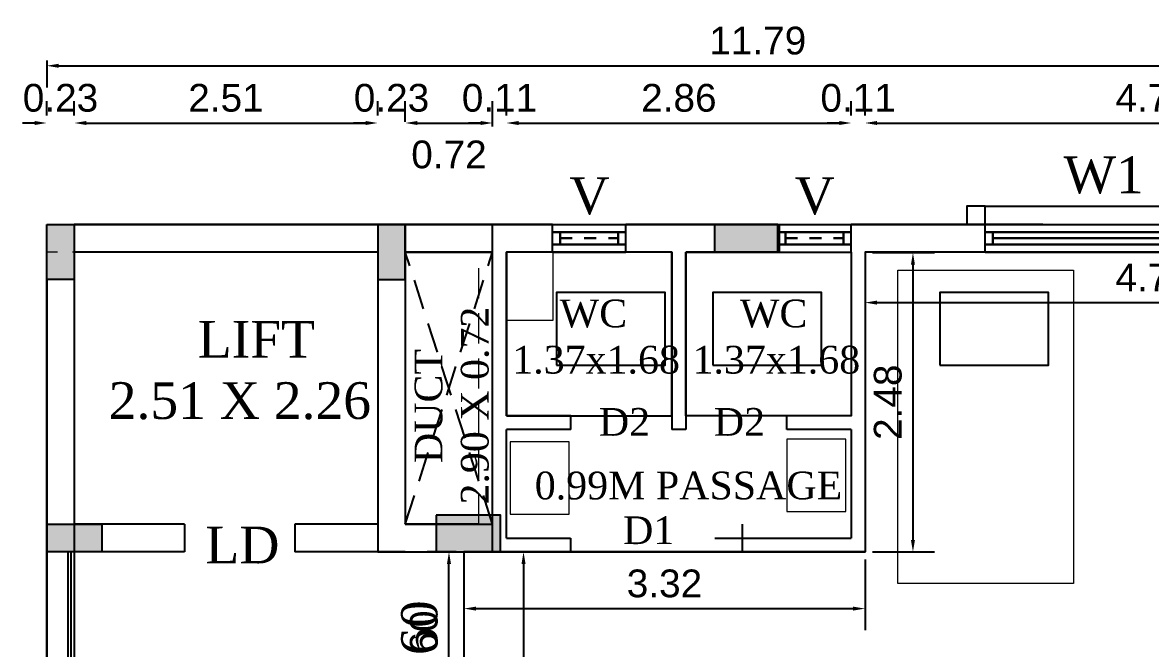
# Model space of a CAD drawing. Header units: metres. Extents: x 3104 to 3209, y 1082 to 1212.
# Drawn here: x 3178.91 to 3188.26, y 1169.74 to 1174.93 of the extents above; entities that cross this region are included whole.
import ezdxf

# ---------------------------------------------------------------- set-up
doc = ezdxf.new("R2010")
doc.units = ezdxf.units.M
doc.linetypes.add('DASHED', pattern=[0.75, 0.5, -0.25])
doc.linetypes.add('HIDDEN', pattern=[0.375, 0.25, -0.125])
doc.layers.get('Defpoints').update_dxf_attribs({"lineweight": 0})
for name, color, linetype in [('BLK_1_FLR_1_BLT_UP_AREA', 1, 'Continuous'), ('BLK_1_FLR_1_BLT_UP_AREA_DEDUCT', 1, 'Continuous'), ('BLK_1_FLR_1_EXIT_WIDTH_DOOR', 2, 'Continuous'), ('BLK_1_FLR_1_REGULAR_ROOM_1', 2, 'Continuous'), ('BLK_1_FLR_1_WATER_CLOSET', 223, 'Continuous'), ('sill', 8, 'Continuous'), ('TOILET_VENTILATION', 6, 'Continuous')]:
    doc.layers.add(name, color=color, linetype=linetype)
for name, color, linetype, lineweight in [('BLK_1_FLR_1_SP_WC', 233, 'Continuous', 5), ('BLK_1_FLR_1_URINAL', 235, 'Continuous', 5), ('BLK_1_FLR_1_WASH', 55, 'Continuous', 5), ('elevation', 5, 'Continuous', 30), ('section', 3, 'Continuous', 30)]:
    doc.layers.add(name, color=color, linetype=linetype, lineweight=lineweight)
doc.styles.add('ANAND', font='times.ttf')
doc.styles.get("Standard").update_dxf_attribs({"font": 'arial.ttf'})
doc.dimstyles.new('Copy of V1', dxfattribs={"dimtxt": 0.3, "dimasz": 0.1, "dimexe": 0.18, "dimexo": 0.0625, "dimgap": 0.09, "dimtad": 1, "dimzin": 0, "dimdsep": 46, "dimtxsty": 'ANAND', "dimcen": 0.09, "dimadec": 0, "dimazin": 0, "dimtfac": 1, "dimtix": 1, "dimtofl": 0, "dimtmove": 2, "dimatfit": 0, "dimfxl": 0, "dimtolj": 1, "dimtzin": 0, "dimarcsym": 0})
doc.dimstyles.new('V1', dxfattribs={"dimtxt": 0.23, "dimasz": 0.1, "dimexe": 0.18, "dimexo": 0.0625, "dimgap": 0.09, "dimtad": 1, "dimzin": 0, "dimdsep": 46, "dimtxsty": 'Standard', "dimcen": 0.09, "dimadec": 0, "dimazin": 0, "dimtfac": 1, "dimtix": 1, "dimtofl": 0, "dimtmove": 2, "dimatfit": 0, "dimfxl": 0, "dimtolj": 1, "dimtzin": 0, "dimarcsym": 0})

# ---------------------------------------------------------------- blocks, each defined once
blk = doc.blocks.new('*U10')
at = {"layer": 'elevation'}
for p, q in [((2.5, 6.5), (21.5, 6.5)), ((2.5, 2.5), (21.5, 2.5))]:
    blk.add_line(p, q, dxfattribs=at)
at = {"layer": 'section'}
for p, q in [((0, 6.5), (2.5, 6.5)), ((2.5, 2.5), (2.5, 6.5)), ((21.5, 2.5), (21.5, 6.5)), ((21.5, 6.5), (24, 6.5)), ((0, 2.5), (2.5, 2.5)), ((21.5, 2.5), (24, 2.5))]:
    blk.add_line(p, q, dxfattribs=at)
at = {"layer": 'section', "linetype": 'DASHED', "ltscale": 5}
blk.add_line((2.5, 4.5), (21.5, 4.5), dxfattribs=at)
at = {"layer": 'sill'}
for p, q in [((0, 9), (24, 9)), ((0, 0), (24, 0))]:
    blk.add_line(p, q, dxfattribs=at)
blk = doc.blocks.new('*U12')
at = {"layer": 'elevation'}
for p, q in [((2.5, 6.5), (69.5, 6.5)), ((2.5, 2.5), (69.5, 2.5))]:
    blk.add_line(p, q, dxfattribs=at)
at = {"layer": 'section'}
for p, q in [((0, 6.5), (2.5, 6.5)), ((2.5, 6.5), (2.5, 2.5)), ((2.5, 4.5), (69.5, 4.5)), ((69.5, 6.5), (72, 6.5)), ((69.5, 6.5), (69.5, 2.5)), ((0, 2.5), (2.5, 2.5)), ((69.5, 2.5), (72, 2.5))]:
    blk.add_line(p, q, dxfattribs=at)
at = {"layer": 'sill'}
for p, q in [((0, 9), (72, 9)), ((0, 0), (72, 0))]:
    blk.add_line(p, q, dxfattribs=at)
blk = doc.blocks.new('*U16')
at = {"ltscale": 0.25}
h = blk.add_hatch(color=256, dxfattribs=at)
h.dxf.hatch_style = 1
h.paths.add_polyline_path([(38625.63, -66138.85), (38634.63, -66138.85), (38634.63, -66117.85), (38625.63, -66117.85)])
blk.add_lwpolyline([(38625.63, -66138.85), (38634.63, -66138.85), (38634.63, -66117.85), (38625.63, -66117.85)], close=True, dxfattribs=at)
blk = doc.blocks.new('*U15')
at = {"ltscale": 0.25}
h = blk.add_hatch(color=256, dxfattribs=at)
h.dxf.hatch_style = 1
h.paths.add_polyline_path([(38625.63, -66138.85), (38634.63, -66138.85), (38634.63, -66120.85), (38625.63, -66120.85)])
blk.add_lwpolyline([(38625.63, -66138.85), (38634.63, -66138.85), (38634.63, -66120.85), (38625.63, -66120.85)], close=True, dxfattribs=at)
blk = doc.blocks.new('*D151')
at = {"color": 0, "lineweight": -2}
for p, q in [((3182.5032, 1170.5435), (3182.2623, 1170.5435)), ((3182.4423, 1169.0467), (3182.4423, 1170.4435)), ((3182.5032, 1168.9467), (3182.2623, 1168.9467))]:
    blk.add_line(p, q, dxfattribs=at)
at = {"color": 0}
for points in [[(3182.4256, 1170.4435), (3182.459, 1170.4435), (3182.4423, 1170.5435)], [(3182.4256, 1169.0467), (3182.459, 1169.0467), (3182.4423, 1168.9467)]]:
    blk.add_solid(points, dxfattribs=at)
at = {"layer": 'Defpoints', "color": 0}
for p in [(3182.4423, 1170.5435), (3182.5657, 1170.5435), (3182.5657, 1168.9467)]:
    blk.add_point(p, dxfattribs=at)
at = {"color": 0, "insert": (3182.1993, 1169.7451), "char_height": 0.3, "attachment_point": 5, "rotation": 90, "style": 'ANAND'}
blk.add_mtext('\\A1;1.60', dxfattribs=at)
blk = doc.blocks.new('*U17')
at = {"ltscale": 0.25}
h = blk.add_hatch(color=256, dxfattribs=at)
h.dxf.hatch_style = 1
h.paths.add_polyline_path([(38624.13, -66138.85), (38636.13, -66138.85), (38636.13, -66117.85), (38624.13, -66117.85)])
blk.add_lwpolyline([(38624.13, -66138.85), (38636.13, -66138.85), (38636.13, -66117.85), (38624.13, -66117.85)], close=True, dxfattribs=at)
blk = doc.blocks.new('*D36')
at = {"color": 0, "lineweight": -2}
for p, q in [((3179.1085, 1174.1619), (3179.1085, 1174.2794)), ((3179.3371, 1174.1619), (3179.3371, 1174.2794)), ((3179.0085, 1174.0994), (3178.9085, 1174.0994)), ((3179.4371, 1174.0994), (3179.5371, 1174.0994))]:
    blk.add_line(p, q, dxfattribs=at)
at = {"color": 0}
for points in [[(3179.0085, 1174.116), (3179.0085, 1174.0827), (3179.1085, 1174.0994)], [(3179.4371, 1174.116), (3179.4371, 1174.0827), (3179.3371, 1174.0994)]]:
    blk.add_solid(points, dxfattribs=at)
at = {"layer": 'Defpoints', "color": 0}
for p in [(3179.1085, 1174.0994), (3179.3371, 1174.0994), (3179.3371, 1174.0994)]:
    blk.add_point(p, dxfattribs=at)
at = {"color": 0, "insert": (3179.2228, 1174.3069), "char_height": 0.23, "attachment_point": 5}
blk.add_mtext('\\A1;0.23', dxfattribs=at)
blk = doc.blocks.new('*D37')
at = {"color": 0, "lineweight": -2}
for p, q in [((3179.3371, 1174.1619), (3179.3371, 1174.2794)), ((3181.8517, 1174.1619), (3181.8517, 1174.2794)), ((3179.4371, 1174.0994), (3181.7517, 1174.0994))]:
    blk.add_line(p, q, dxfattribs=at)
at = {"color": 0}
for points in [[(3179.4371, 1174.116), (3179.4371, 1174.0827), (3179.3371, 1174.0994)], [(3181.7517, 1174.116), (3181.7517, 1174.0827), (3181.8517, 1174.0994)]]:
    blk.add_solid(points, dxfattribs=at)
at = {"layer": 'Defpoints', "color": 0}
for p in [(3179.3371, 1174.0994), (3181.8517, 1174.0994), (3181.8517, 1174.0994)]:
    blk.add_point(p, dxfattribs=at)
at = {"color": 0, "insert": (3180.5944, 1174.3068), "char_height": 0.23, "attachment_point": 5}
blk.add_mtext('\\A1;2.51', dxfattribs=at)
blk = doc.blocks.new('*D38')
at = {"color": 0, "lineweight": -2}
for p, q in [((3181.8517, 1174.1619), (3181.8517, 1174.2794)), ((3182.0803, 1174.1104), (3182.0803, 1174.2794)), ((3181.7517, 1174.0994), (3181.6517, 1174.0994)), ((3182.1803, 1174.0994), (3182.2803, 1174.0994))]:
    blk.add_line(p, q, dxfattribs=at)
at = {"color": 0}
for points in [[(3181.7517, 1174.116), (3181.7517, 1174.0827), (3181.8517, 1174.0994)], [(3182.1803, 1174.116), (3182.1803, 1174.0827), (3182.0803, 1174.0994)]]:
    blk.add_solid(points, dxfattribs=at)
at = {"layer": 'Defpoints', "color": 0}
for p in [(3181.8517, 1174.0994), (3182.0803, 1174.0994), (3182.0803, 1174.0479)]:
    blk.add_point(p, dxfattribs=at)
at = {"color": 0, "insert": (3181.966, 1174.3069), "char_height": 0.23, "attachment_point": 5}
blk.add_mtext('\\A1;0.23', dxfattribs=at)
blk = doc.blocks.new('*D39')
at = {"color": 0, "lineweight": -2}
for p, q in [((3182.0803, 1174.1104), (3182.0803, 1174.2794)), ((3182.8042, 1174.0714), (3182.8042, 1174.2794)), ((3182.1803, 1174.0994), (3182.7042, 1174.0994))]:
    blk.add_line(p, q, dxfattribs=at)
at = {"color": 0}
for points in [[(3182.1803, 1174.116), (3182.1803, 1174.0827), (3182.0803, 1174.0994)], [(3182.7042, 1174.116), (3182.7042, 1174.0827), (3182.8042, 1174.0994)]]:
    blk.add_solid(points, dxfattribs=at)
at = {"layer": 'Defpoints', "color": 0}
for p in [(3182.8042, 1174.0994), (3182.0803, 1174.0479), (3182.8042, 1174.0089)]:
    blk.add_point(p, dxfattribs=at)
at = {"color": 0, "insert": (3182.4423, 1173.8373), "char_height": 0.23, "attachment_point": 5}
blk.add_mtext('\\A1;0.72', dxfattribs=at)
blk = doc.blocks.new('*D40')
at = {"color": 0, "lineweight": -2}
for p, q in [((3182.8042, 1174.0714), (3182.8042, 1174.2794)), ((3182.9185, 1174.1619), (3182.9185, 1174.2794)), ((3182.7042, 1174.0994), (3182.6042, 1174.0994)), ((3183.0185, 1174.0994), (3183.1185, 1174.0994))]:
    blk.add_line(p, q, dxfattribs=at)
at = {"color": 0}
for points in [[(3182.7042, 1174.116), (3182.7042, 1174.0827), (3182.8042, 1174.0994)], [(3183.0185, 1174.116), (3183.0185, 1174.0827), (3182.9185, 1174.0994)]]:
    blk.add_solid(points, dxfattribs=at)
at = {"layer": 'Defpoints', "color": 0}
for p in [(3182.9185, 1174.0994), (3182.9185, 1174.0994), (3182.8042, 1174.0089)]:
    blk.add_point(p, dxfattribs=at)
at = {"color": 0, "insert": (3182.8614, 1174.3068), "char_height": 0.23, "attachment_point": 5}
blk.add_mtext('\\A1;0.11', dxfattribs=at)
blk = doc.blocks.new('*D41')
at = {"color": 0, "lineweight": -2}
for p, q in [((3182.9185, 1174.1619), (3182.9185, 1174.2794)), ((3185.776, 1174.1619), (3185.776, 1174.2794)), ((3183.0185, 1174.0994), (3185.676, 1174.0994))]:
    blk.add_line(p, q, dxfattribs=at)
at = {"color": 0}
for points in [[(3183.0185, 1174.116), (3183.0185, 1174.0827), (3182.9185, 1174.0994)], [(3185.676, 1174.116), (3185.676, 1174.0827), (3185.776, 1174.0994)]]:
    blk.add_solid(points, dxfattribs=at)
at = {"layer": 'Defpoints', "color": 0}
for p in [(3182.9185, 1174.0994), (3185.776, 1174.0994), (3185.776, 1174.0994)]:
    blk.add_point(p, dxfattribs=at)
at = {"color": 0, "insert": (3184.3473, 1174.3068), "char_height": 0.23, "attachment_point": 5}
blk.add_mtext('\\A1;2.86', dxfattribs=at)
blk = doc.blocks.new('*D42')
at = {"color": 0, "lineweight": -2}
for p, q in [((3185.776, 1174.1619), (3185.776, 1174.2794)), ((3185.8903, 1174.1619), (3185.8903, 1174.2794)), ((3185.676, 1174.0994), (3185.576, 1174.0994)), ((3185.9903, 1174.0994), (3186.0903, 1174.0994))]:
    blk.add_line(p, q, dxfattribs=at)
at = {"color": 0}
for points in [[(3185.676, 1174.116), (3185.676, 1174.0827), (3185.776, 1174.0994)], [(3185.9903, 1174.116), (3185.9903, 1174.0827), (3185.8903, 1174.0994)]]:
    blk.add_solid(points, dxfattribs=at)
at = {"layer": 'Defpoints', "color": 0}
for p in [(3185.776, 1174.0994), (3185.8903, 1174.0994), (3185.8903, 1174.0994)]:
    blk.add_point(p, dxfattribs=at)
at = {"color": 0, "insert": (3185.8332, 1174.3068), "char_height": 0.23, "attachment_point": 5}
blk.add_mtext('\\A1;0.11', dxfattribs=at)
blk = doc.blocks.new('*D43')
at = {"color": 0, "lineweight": -2}
for p, q in [((3185.8903, 1174.1619), (3185.8903, 1174.2794)), ((3190.6655, 1174.1619), (3190.6655, 1174.2794)), ((3185.9903, 1174.0994), (3190.5655, 1174.0994))]:
    blk.add_line(p, q, dxfattribs=at)
at = {"color": 0}
for points in [[(3185.9903, 1174.116), (3185.9903, 1174.0827), (3185.8903, 1174.0994)], [(3190.5655, 1174.116), (3190.5655, 1174.0827), (3190.6655, 1174.0994)]]:
    blk.add_solid(points, dxfattribs=at)
at = {"layer": 'Defpoints', "color": 0}
for p in [(3185.8903, 1174.0994), (3190.6655, 1174.0994), (3190.6655, 1174.0994)]:
    blk.add_point(p, dxfattribs=at)
at = {"color": 0, "insert": (3188.2779, 1174.3068), "char_height": 0.23, "attachment_point": 5}
blk.add_mtext('\\A1;4.78', dxfattribs=at)
blk = doc.blocks.new('*D45')
at = {"color": 0, "lineweight": -2}
for p, q in [((3179.1085, 1174.6184), (3179.1085, 1174.3939)), ((3179.2085, 1174.5739), (3190.7941, 1174.5739)), ((3190.8941, 1174.6184), (3190.8941, 1174.3939))]:
    blk.add_line(p, q, dxfattribs=at)
at = {"color": 0}
for points in [[(3179.2085, 1174.5906), (3179.2085, 1174.5572), (3179.1085, 1174.5739)], [(3190.7941, 1174.5906), (3190.7941, 1174.5572), (3190.8941, 1174.5739)]]:
    blk.add_solid(points, dxfattribs=at)
at = {"layer": 'Defpoints', "color": 0}
for p in [(3179.1085, 1174.6809), (3190.8941, 1174.6809), (3190.8941, 1174.5739)]:
    blk.add_point(p, dxfattribs=at)
at = {"color": 0, "insert": (3185.0013, 1174.7813), "char_height": 0.23, "attachment_point": 5}
blk.add_mtext('\\A1;11.79', dxfattribs=at)
blk = doc.blocks.new('*D152')
at = {"color": 0, "lineweight": -2}
for p, q in [((3185.8903, 1172.9625), (3185.8903, 1172.4303)), ((3190.6655, 1172.9625), (3190.6655, 1172.4303)), ((3185.9903, 1172.6103), (3190.5655, 1172.6103))]:
    blk.add_line(p, q, dxfattribs=at)
at = {"color": 0}
for points in [[(3185.9903, 1172.627), (3185.9903, 1172.5937), (3185.8903, 1172.6103)], [(3190.5655, 1172.627), (3190.5655, 1172.5937), (3190.6655, 1172.6103)]]:
    blk.add_solid(points, dxfattribs=at)
at = {"layer": 'Defpoints', "color": 0}
for p in [(3185.8903, 1173.025), (3190.6655, 1173.025), (3190.6655, 1172.6103)]:
    blk.add_point(p, dxfattribs=at)
at = {"color": 0, "insert": (3188.2779, 1172.8178), "char_height": 0.23, "attachment_point": 5}
blk.add_mtext('\\A1;4.78', dxfattribs=at)
blk = doc.blocks.new('*D153')
at = {"color": 0, "lineweight": -2}
for p, q in [((3185.9528, 1173.025), (3186.4671, 1173.025)), ((3186.2871, 1172.925), (3186.2871, 1170.6435)), ((3185.9528, 1170.5435), (3186.4671, 1170.5435))]:
    blk.add_line(p, q, dxfattribs=at)
at = {"color": 0}
for points in [[(3186.2704, 1172.925), (3186.3038, 1172.925), (3186.2871, 1173.025)], [(3186.2704, 1170.6435), (3186.3038, 1170.6435), (3186.2871, 1170.5435)]]:
    blk.add_solid(points, dxfattribs=at)
at = {"layer": 'Defpoints', "color": 0}
for p in [(3185.8903, 1173.025), (3185.8903, 1170.5435), (3186.2871, 1170.5435)]:
    blk.add_point(p, dxfattribs=at)
at = {"color": 0, "insert": (3186.0797, 1171.7843), "char_height": 0.23, "attachment_point": 5, "rotation": 90}
blk.add_mtext('\\A1;2.48', dxfattribs=at)
blk = doc.blocks.new('*D77')
at = {"color": 0, "lineweight": -2}
for p, q in [((3182.5657, 1170.481), (3182.5657, 1169.8934)), ((3185.8903, 1170.481), (3185.8903, 1169.8934)), ((3182.6657, 1170.0734), (3185.7903, 1170.0734))]:
    blk.add_line(p, q, dxfattribs=at)
at = {"color": 0}
for points in [[(3182.6657, 1170.09), (3182.6657, 1170.0567), (3182.5657, 1170.0734)], [(3185.7903, 1170.09), (3185.7903, 1170.0567), (3185.8903, 1170.0734)]]:
    blk.add_solid(points, dxfattribs=at)
at = {"layer": 'Defpoints', "color": 0}
for p in [(3182.5657, 1170.5435), (3185.8903, 1170.5435), (3185.8903, 1170.0734)]:
    blk.add_point(p, dxfattribs=at)
at = {"color": 0, "insert": (3184.228, 1170.2809), "char_height": 0.23, "attachment_point": 5}
blk.add_mtext('\\A1;3.32', dxfattribs=at)
blk = doc.blocks.new('*D154')
at = {"color": 0, "lineweight": -2}
for p, q in [((3182.6282, 1170.5435), (3183.2401, 1170.5435)), ((3183.0601, 1170.4435), (3183.0601, 1165.0321)), ((3182.6282, 1164.9321), (3183.2401, 1164.9321))]:
    blk.add_line(p, q, dxfattribs=at)
at = {"color": 0}
for points in [[(3183.0435, 1170.4435), (3183.0768, 1170.4435), (3183.0601, 1170.5435)], [(3183.0435, 1165.0321), (3183.0768, 1165.0321), (3183.0601, 1164.9321)]]:
    blk.add_solid(points, dxfattribs=at)
at = {"layer": 'Defpoints', "color": 0}
for p in [(3182.5657, 1170.5435), (3182.5657, 1164.9321), (3183.0601, 1164.9321)]:
    blk.add_point(p, dxfattribs=at)
at = {"color": 0, "insert": (3182.8527, 1167.7378), "char_height": 0.23, "attachment_point": 5, "rotation": 90}
blk.add_mtext('\\A1;5.61', dxfattribs=at)
blk = doc.blocks.new('*D161')
at = {"layer": 'BLK_1_FLR_1_EXIT_WIDTH_DOOR', "color": 0, "lineweight": -2}
for p, q in [((3182.5032, 1170.5435), (3182.2623, 1170.5435)), ((3182.4423, 1169.0467), (3182.4423, 1170.4435)), ((3182.5032, 1168.9467), (3182.2623, 1168.9467))]:
    blk.add_line(p, q, dxfattribs=at)
at = {"layer": 'BLK_1_FLR_1_EXIT_WIDTH_DOOR', "color": 0}
for points in [[(3182.4256, 1170.4435), (3182.459, 1170.4435), (3182.4423, 1170.5435)], [(3182.4256, 1169.0467), (3182.459, 1169.0467), (3182.4423, 1168.9467)]]:
    blk.add_solid(points, dxfattribs=at)
at = {"layer": 'Defpoints', "color": 0}
for p in [(3182.4423, 1170.5435), (3182.5657, 1170.5435), (3182.5657, 1168.9467)]:
    blk.add_point(p, dxfattribs=at)
at = {"layer": 'BLK_1_FLR_1_EXIT_WIDTH_DOOR', "color": 0, "insert": (3182.2349, 1169.7451), "char_height": 0.23, "attachment_point": 5, "rotation": 90}
blk.add_mtext('\\A1;1.60', dxfattribs=at)
blk = doc.blocks.new('*D87')
at = {"color": 0, "lineweight": -2}
for p, q in [((3179.1085, 1174.1619), (3179.1085, 1174.2794)), ((3179.3371, 1174.1619), (3179.3371, 1174.2794)), ((3179.0085, 1174.0994), (3178.9085, 1174.0994)), ((3179.4371, 1174.0994), (3179.5371, 1174.0994))]:
    blk.add_line(p, q, dxfattribs=at)
at = {"color": 0}
for points in [[(3179.0085, 1174.116), (3179.0085, 1174.0827), (3179.1085, 1174.0994)], [(3179.4371, 1174.116), (3179.4371, 1174.0827), (3179.3371, 1174.0994)]]:
    blk.add_solid(points, dxfattribs=at)
at = {"layer": 'Defpoints', "color": 0}
for p in [(3179.1085, 1174.0994), (3179.3371, 1174.0994), (3179.3371, 1174.0994)]:
    blk.add_point(p, dxfattribs=at)
at = {"color": 0, "insert": (3179.2228, 1174.3069), "char_height": 0.23, "attachment_point": 5}
blk.add_mtext('\\A1;0.23', dxfattribs=at)
blk = doc.blocks.new('*D88')
at = {"color": 0, "lineweight": -2}
for p, q in [((3179.3371, 1174.1619), (3179.3371, 1174.2794)), ((3181.8517, 1174.1619), (3181.8517, 1174.2794)), ((3179.4371, 1174.0994), (3181.7517, 1174.0994))]:
    blk.add_line(p, q, dxfattribs=at)
at = {"color": 0}
for points in [[(3179.4371, 1174.116), (3179.4371, 1174.0827), (3179.3371, 1174.0994)], [(3181.7517, 1174.116), (3181.7517, 1174.0827), (3181.8517, 1174.0994)]]:
    blk.add_solid(points, dxfattribs=at)
at = {"layer": 'Defpoints', "color": 0}
for p in [(3179.3371, 1174.0994), (3181.8517, 1174.0994), (3181.8517, 1174.0994)]:
    blk.add_point(p, dxfattribs=at)
at = {"color": 0, "insert": (3180.5944, 1174.3068), "char_height": 0.23, "attachment_point": 5}
blk.add_mtext('\\A1;2.51', dxfattribs=at)
blk = doc.blocks.new('*D89')
at = {"color": 0, "lineweight": -2}
for p, q in [((3181.8517, 1174.1619), (3181.8517, 1174.2794)), ((3182.0803, 1174.1104), (3182.0803, 1174.2794)), ((3181.7517, 1174.0994), (3181.6517, 1174.0994)), ((3182.1803, 1174.0994), (3182.2803, 1174.0994))]:
    blk.add_line(p, q, dxfattribs=at)
at = {"color": 0}
for points in [[(3181.7517, 1174.116), (3181.7517, 1174.0827), (3181.8517, 1174.0994)], [(3182.1803, 1174.116), (3182.1803, 1174.0827), (3182.0803, 1174.0994)]]:
    blk.add_solid(points, dxfattribs=at)
at = {"layer": 'Defpoints', "color": 0}
for p in [(3181.8517, 1174.0994), (3182.0803, 1174.0994), (3182.0803, 1174.0479)]:
    blk.add_point(p, dxfattribs=at)
at = {"color": 0, "insert": (3181.966, 1174.3069), "char_height": 0.23, "attachment_point": 5}
blk.add_mtext('\\A1;0.23', dxfattribs=at)
blk = doc.blocks.new('*D90')
at = {"color": 0, "lineweight": -2}
for p, q in [((3182.0803, 1174.1104), (3182.0803, 1174.2794)), ((3182.8042, 1174.0714), (3182.8042, 1174.2794)), ((3182.1803, 1174.0994), (3182.7042, 1174.0994))]:
    blk.add_line(p, q, dxfattribs=at)
at = {"color": 0}
for points in [[(3182.1803, 1174.116), (3182.1803, 1174.0827), (3182.0803, 1174.0994)], [(3182.7042, 1174.116), (3182.7042, 1174.0827), (3182.8042, 1174.0994)]]:
    blk.add_solid(points, dxfattribs=at)
at = {"layer": 'Defpoints', "color": 0}
for p in [(3182.8042, 1174.0994), (3182.0803, 1174.0479), (3182.8042, 1174.0089)]:
    blk.add_point(p, dxfattribs=at)
at = {"color": 0, "insert": (3182.4423, 1173.8373), "char_height": 0.23, "attachment_point": 5}
blk.add_mtext('\\A1;0.72', dxfattribs=at)
blk = doc.blocks.new('*D91')
at = {"color": 0, "lineweight": -2}
for p, q in [((3182.8042, 1174.0714), (3182.8042, 1174.2794)), ((3182.9185, 1174.1619), (3182.9185, 1174.2794)), ((3182.7042, 1174.0994), (3182.6042, 1174.0994)), ((3183.0185, 1174.0994), (3183.1185, 1174.0994))]:
    blk.add_line(p, q, dxfattribs=at)
at = {"color": 0}
for points in [[(3182.7042, 1174.116), (3182.7042, 1174.0827), (3182.8042, 1174.0994)], [(3183.0185, 1174.116), (3183.0185, 1174.0827), (3182.9185, 1174.0994)]]:
    blk.add_solid(points, dxfattribs=at)
at = {"layer": 'Defpoints', "color": 0}
for p in [(3182.9185, 1174.0994), (3182.9185, 1174.0994), (3182.8042, 1174.0089)]:
    blk.add_point(p, dxfattribs=at)
at = {"color": 0, "insert": (3182.8614, 1174.3068), "char_height": 0.23, "attachment_point": 5}
blk.add_mtext('\\A1;0.11', dxfattribs=at)
blk = doc.blocks.new('*D92')
at = {"color": 0, "lineweight": -2}
for p, q in [((3182.9185, 1174.1619), (3182.9185, 1174.2794)), ((3185.776, 1174.1619), (3185.776, 1174.2794)), ((3183.0185, 1174.0994), (3185.676, 1174.0994))]:
    blk.add_line(p, q, dxfattribs=at)
at = {"color": 0}
for points in [[(3183.0185, 1174.116), (3183.0185, 1174.0827), (3182.9185, 1174.0994)], [(3185.676, 1174.116), (3185.676, 1174.0827), (3185.776, 1174.0994)]]:
    blk.add_solid(points, dxfattribs=at)
at = {"layer": 'Defpoints', "color": 0}
for p in [(3182.9185, 1174.0994), (3185.776, 1174.0994), (3185.776, 1174.0994)]:
    blk.add_point(p, dxfattribs=at)
at = {"color": 0, "insert": (3184.3473, 1174.3068), "char_height": 0.23, "attachment_point": 5}
blk.add_mtext('\\A1;2.86', dxfattribs=at)
blk = doc.blocks.new('*D93')
at = {"color": 0, "lineweight": -2}
for p, q in [((3185.776, 1174.1619), (3185.776, 1174.2794)), ((3185.8903, 1174.1619), (3185.8903, 1174.2794)), ((3185.676, 1174.0994), (3185.576, 1174.0994)), ((3185.9903, 1174.0994), (3186.0903, 1174.0994))]:
    blk.add_line(p, q, dxfattribs=at)
at = {"color": 0}
for points in [[(3185.676, 1174.116), (3185.676, 1174.0827), (3185.776, 1174.0994)], [(3185.9903, 1174.116), (3185.9903, 1174.0827), (3185.8903, 1174.0994)]]:
    blk.add_solid(points, dxfattribs=at)
at = {"layer": 'Defpoints', "color": 0}
for p in [(3185.776, 1174.0994), (3185.8903, 1174.0994), (3185.8903, 1174.0994)]:
    blk.add_point(p, dxfattribs=at)
at = {"color": 0, "insert": (3185.8332, 1174.3068), "char_height": 0.23, "attachment_point": 5}
blk.add_mtext('\\A1;0.11', dxfattribs=at)
blk = doc.blocks.new('*D94')
at = {"color": 0, "lineweight": -2}
for p, q in [((3185.8903, 1174.1619), (3185.8903, 1174.2794)), ((3190.6655, 1174.1619), (3190.6655, 1174.2794)), ((3185.9903, 1174.0994), (3190.5655, 1174.0994))]:
    blk.add_line(p, q, dxfattribs=at)
at = {"color": 0}
for points in [[(3185.9903, 1174.116), (3185.9903, 1174.0827), (3185.8903, 1174.0994)], [(3190.5655, 1174.116), (3190.5655, 1174.0827), (3190.6655, 1174.0994)]]:
    blk.add_solid(points, dxfattribs=at)
at = {"layer": 'Defpoints', "color": 0}
for p in [(3185.8903, 1174.0994), (3190.6655, 1174.0994), (3190.6655, 1174.0994)]:
    blk.add_point(p, dxfattribs=at)
at = {"color": 0, "insert": (3188.2779, 1174.3068), "char_height": 0.23, "attachment_point": 5}
blk.add_mtext('\\A1;4.78', dxfattribs=at)
blk = doc.blocks.new('*D96')
at = {"color": 0, "lineweight": -2}
for p, q in [((3179.1085, 1174.6184), (3179.1085, 1174.3939)), ((3179.2085, 1174.5739), (3190.7941, 1174.5739)), ((3190.8941, 1174.6184), (3190.8941, 1174.3939))]:
    blk.add_line(p, q, dxfattribs=at)
at = {"color": 0}
for points in [[(3179.2085, 1174.5906), (3179.2085, 1174.5572), (3179.1085, 1174.5739)], [(3190.7941, 1174.5906), (3190.7941, 1174.5572), (3190.8941, 1174.5739)]]:
    blk.add_solid(points, dxfattribs=at)
at = {"layer": 'Defpoints', "color": 0}
for p in [(3179.1085, 1174.6809), (3190.8941, 1174.6809), (3190.8941, 1174.5739)]:
    blk.add_point(p, dxfattribs=at)
at = {"color": 0, "insert": (3185.0013, 1174.7813), "char_height": 0.23, "attachment_point": 5}
blk.add_mtext('\\A1;11.79', dxfattribs=at)
blk = doc.blocks.new('*D162')
at = {"color": 0, "lineweight": -2}
for p, q in [((3185.8903, 1172.9625), (3185.8903, 1172.4303)), ((3190.6655, 1172.9625), (3190.6655, 1172.4303)), ((3185.9903, 1172.6103), (3190.5655, 1172.6103))]:
    blk.add_line(p, q, dxfattribs=at)
at = {"color": 0}
for points in [[(3185.9903, 1172.627), (3185.9903, 1172.5937), (3185.8903, 1172.6103)], [(3190.5655, 1172.627), (3190.5655, 1172.5937), (3190.6655, 1172.6103)]]:
    blk.add_solid(points, dxfattribs=at)
at = {"layer": 'Defpoints', "color": 0}
for p in [(3185.8903, 1173.025), (3190.6655, 1173.025), (3190.6655, 1172.6103)]:
    blk.add_point(p, dxfattribs=at)
at = {"color": 0, "insert": (3188.2779, 1172.8178), "char_height": 0.23, "attachment_point": 5}
blk.add_mtext('\\A1;4.78', dxfattribs=at)
blk = doc.blocks.new('*D163')
at = {"color": 0, "lineweight": -2}
for p, q in [((3185.9528, 1173.025), (3186.4671, 1173.025)), ((3186.2871, 1172.925), (3186.2871, 1170.6435)), ((3185.9528, 1170.5435), (3186.4671, 1170.5435))]:
    blk.add_line(p, q, dxfattribs=at)
at = {"color": 0}
for points in [[(3186.2704, 1172.925), (3186.3038, 1172.925), (3186.2871, 1173.025)], [(3186.2704, 1170.6435), (3186.3038, 1170.6435), (3186.2871, 1170.5435)]]:
    blk.add_solid(points, dxfattribs=at)
at = {"layer": 'Defpoints', "color": 0}
for p in [(3185.8903, 1173.025), (3185.8903, 1170.5435), (3186.2871, 1170.5435)]:
    blk.add_point(p, dxfattribs=at)
at = {"color": 0, "insert": (3186.0797, 1171.7843), "char_height": 0.23, "attachment_point": 5, "rotation": 90}
blk.add_mtext('\\A1;2.48', dxfattribs=at)
blk = doc.blocks.new('*D113')
at = {"color": 0, "lineweight": -2}
for p, q in [((3182.5657, 1170.481), (3182.5657, 1169.8934)), ((3185.8903, 1170.481), (3185.8903, 1169.8934)), ((3182.6657, 1170.0734), (3185.7903, 1170.0734))]:
    blk.add_line(p, q, dxfattribs=at)
at = {"color": 0}
for points in [[(3182.6657, 1170.09), (3182.6657, 1170.0567), (3182.5657, 1170.0734)], [(3185.7903, 1170.09), (3185.7903, 1170.0567), (3185.8903, 1170.0734)]]:
    blk.add_solid(points, dxfattribs=at)
at = {"layer": 'Defpoints', "color": 0}
for p in [(3182.5657, 1170.5435), (3185.8903, 1170.5435), (3185.8903, 1170.0734)]:
    blk.add_point(p, dxfattribs=at)
at = {"color": 0, "insert": (3184.228, 1170.2809), "char_height": 0.23, "attachment_point": 5}
blk.add_mtext('\\A1;3.32', dxfattribs=at)
blk = doc.blocks.new('*D164')
at = {"color": 0, "lineweight": -2}
for p, q in [((3182.6282, 1170.5435), (3183.2401, 1170.5435)), ((3183.0601, 1170.4435), (3183.0601, 1165.0321)), ((3182.6282, 1164.9321), (3183.2401, 1164.9321))]:
    blk.add_line(p, q, dxfattribs=at)
at = {"color": 0}
for points in [[(3183.0435, 1170.4435), (3183.0768, 1170.4435), (3183.0601, 1170.5435)], [(3183.0435, 1165.0321), (3183.0768, 1165.0321), (3183.0601, 1164.9321)]]:
    blk.add_solid(points, dxfattribs=at)
at = {"layer": 'Defpoints', "color": 0}
for p in [(3182.5657, 1170.5435), (3182.5657, 1164.9321), (3183.0601, 1164.9321)]:
    blk.add_point(p, dxfattribs=at)
at = {"color": 0, "insert": (3182.8527, 1167.7378), "char_height": 0.23, "attachment_point": 5, "rotation": 90}
blk.add_mtext('\\A1;5.61', dxfattribs=at)

msp = doc.modelspace()

# ---------------------------------------------------------------- linework, layer by layer
at = {"ltscale": 5}
msp.add_line((3186.88488, 1173.41014), (3188.71368, 1173.41014), dxfattribs=at)
msp.add_line((3186.88488, 1173.41014), (3188.71368, 1173.41014), dxfattribs=at)
for p, q in [((3182.0803, 1173.25774), (3179.3371, 1173.25774)), ((3182.0803, 1173.25774), (3179.3371, 1173.25774)), ((3182.0803, 1173.25774), (3182.0803, 1170.77214)), ((3182.0803, 1173.25774), (3182.0803, 1170.77214)), ((3183.2995, 1173.25774), (3182.8042, 1173.25774)), ((3182.8042, 1170.54354), (3182.8042, 1173.25774)), ((3183.2995, 1173.25774), (3182.8042, 1173.25774)), ((3182.8042, 1170.54354), (3182.8042, 1173.25774)), ((3183.2995, 1173.02914), (3183.2995, 1173.25774)), ((3183.2995, 1173.02914), (3183.2995, 1173.25774)), ((3185.1664, 1173.25774), (3183.9091, 1173.25774)), ((3183.9091, 1173.02914), (3183.9091, 1173.25774)), ((3185.1664, 1173.25774), (3183.9091, 1173.25774)), ((3183.9091, 1173.02914), (3183.9091, 1173.25774)), ((3185.1664, 1173.02914), (3185.1664, 1173.25774)), ((3185.1664, 1173.02914), (3185.1664, 1173.25774)), ((3187.3635, 1173.25774), (3185.776, 1173.25774)), ((3185.776, 1173.02914), (3185.776, 1173.25774)), ((3187.3635, 1173.25774), (3185.776, 1173.25774)), ((3185.776, 1173.02914), (3185.776, 1173.25774)), ((3186.88488, 1173.02914), (3186.88488, 1173.25774)), ((3186.88488, 1173.02914), (3186.88488, 1173.25774)), ((3181.8517, 1173.02914), (3179.3371, 1173.02914)), ((3181.8517, 1173.02914), (3179.3371, 1173.02914)), ((3181.8517, 1173.02914), (3181.8517, 1170.54354)), ((3181.8517, 1173.02914), (3181.8517, 1170.54354)), ((3183.2995, 1173.02914), (3182.9185, 1173.02914)), ((3182.9185, 1171.67214), (3182.9185, 1173.02914)), ((3183.2995, 1173.02914), (3182.9185, 1173.02914)), ((3182.9185, 1171.67214), (3182.9185, 1173.02914)), ((3184.2901, 1173.02914), (3183.9091, 1173.02914)), ((3184.2901, 1173.02914), (3183.9091, 1173.02914)), ((3184.2901, 1173.02914), (3184.2901, 1171.55784)), ((3184.2901, 1173.02914), (3184.2901, 1171.55784)), ((3185.1664, 1173.02914), (3184.4044, 1173.02914)), ((3184.4044, 1173.02914), (3184.4044, 1171.55784)), ((3185.1664, 1173.02914), (3184.4044, 1173.02914)), ((3184.4044, 1173.02914), (3184.4044, 1171.55784)), ((3185.776, 1173.02914), (3185.776, 1171.67214)), ((3185.776, 1173.02914), (3185.776, 1171.67214)), ((3187.3635, 1173.02914), (3185.8903, 1173.02914)), ((3185.8903, 1173.02914), (3185.8903, 1170.54354)), ((3187.3635, 1173.02914), (3185.8903, 1173.02914)), ((3185.8903, 1173.02914), (3185.8903, 1170.54354)), ((3179.1085, 1172.80054), (3179.1085, 1170.13354)), ((3179.1085, 1172.80054), (3179.1085, 1170.13354)), ((3179.3371, 1172.80054), (3179.3371, 1170.36214)), ((3179.3371, 1172.80054), (3179.3371, 1170.36214)), ((3183.4519, 1171.67214), (3182.9185, 1171.67214)), ((3183.4519, 1171.67214), (3182.9185, 1171.67214)), ((3183.4519, 1171.55784), (3183.4519, 1171.67214)), ((3183.4519, 1171.55784), (3183.4519, 1171.67214)), ((3185.776, 1171.67214), (3185.2426, 1171.67214)), ((3185.2426, 1171.55784), (3185.2426, 1171.67214)), ((3185.776, 1171.67214), (3185.2426, 1171.67214)), ((3185.2426, 1171.55784), (3185.2426, 1171.67214)), ((3182.9185, 1170.65784), (3182.9185, 1171.55784)), ((3183.4519, 1171.55784), (3182.9185, 1171.55784)), ((3182.9185, 1170.65784), (3182.9185, 1171.55784)), ((3183.4519, 1171.55784), (3182.9185, 1171.55784)), ((3184.4044, 1171.55784), (3184.2901, 1171.55784)), ((3184.4044, 1171.55784), (3184.2901, 1171.55784)), ((3185.776, 1171.55784), (3185.2426, 1171.55784)), ((3185.776, 1171.55784), (3185.2426, 1171.55784)), ((3185.776, 1171.55784), (3185.776, 1170.65784)), ((3185.776, 1171.55784), (3185.776, 1170.65784)), ((3180.2515, 1170.77214), (3179.3371, 1170.77214)), ((3180.2515, 1170.77214), (3179.3371, 1170.77214)), ((3180.2515, 1170.77214), (3180.2515, 1170.54354)), ((3180.2515, 1170.77214), (3180.2515, 1170.54354)), ((3181.8517, 1170.77214), (3181.1659, 1170.77214)), ((3181.1659, 1170.77214), (3181.1659, 1170.54354)), ((3181.8517, 1170.77214), (3181.1659, 1170.77214)), ((3181.1659, 1170.77214), (3181.1659, 1170.54354)), ((3182.68859, 1170.77214), (3182.0803, 1170.77214)), ((3182.68859, 1170.77214), (3182.0803, 1170.77214)), ((3184.87561, 1170.54354), (3184.87561, 1170.77214)), ((3184.87561, 1170.54354), (3184.87561, 1170.77214)), ((3182.9185, 1170.65784), (3183.44993, 1170.65784)), ((3182.9185, 1170.65784), (3183.44993, 1170.65784)), ((3183.44993, 1170.65784), (3183.44993, 1170.54354)), ((3183.44993, 1170.65784), (3183.44993, 1170.54354)), ((3184.6457, 1170.65784), (3185.776, 1170.65784)), ((3184.6457, 1170.65784), (3185.776, 1170.65784)), ((3179.3371, 1170.54354), (3179.1085, 1170.54354)), ((3179.3371, 1170.54354), (3179.1085, 1170.54354)), ((3179.2863, 1165.16074), (3179.2863, 1170.54354)), ((3179.2863, 1165.16074), (3179.2863, 1170.54354)), ((3179.3117, 1165.16074), (3179.3117, 1170.54354)), ((3179.3117, 1165.16074), (3179.3117, 1170.54354)), ((3182.0803, 1170.54354), (3181.1659, 1170.54354)), ((3182.0803, 1170.54354), (3181.1659, 1170.54354)), ((3181.8517, 1170.54354), (3185.8903, 1170.54354)), ((3181.8517, 1170.54354), (3185.8903, 1170.54354)), ((3183.44993, 1170.54354), (3184.63103, 1170.54354)), ((3183.44993, 1170.54354), (3184.63103, 1170.54354)), ((3185.776, 1170.54354), (3185.8903, 1170.54354)), ((3185.776, 1170.54354), (3185.8903, 1170.54354)), ((3179.1085, 1170.13354), (3179.1085, 1162.66594)), ((3179.1085, 1170.13354), (3179.1085, 1162.66594))]:
    msp.add_line(p, q)
at = {"linetype": 'HIDDEN', "lineweight": 13}
for p, q in [((3179.9467, 1173.02914), (3179.1085, 1173.02914)), ((3179.9467, 1173.02914), (3179.1085, 1173.02914)), ((3182.6899, 1170.77214), (3182.6899, 1173.02914)), ((3182.6899, 1170.77214), (3182.6899, 1173.02914))]:
    msp.add_line(p, q, dxfattribs=at)
at = {"linetype": 'HIDDEN'}
for p, q in [((3182.0803, 1170.77214), (3182.8042, 1173.02914)), ((3182.8042, 1170.77214), (3182.0803, 1173.02914)), ((3182.0803, 1170.77214), (3182.8042, 1173.02914)), ((3182.8042, 1170.77214), (3182.0803, 1173.02914))]:
    msp.add_line(p, q, dxfattribs=at)
for points in [[(3186.88488, 1173.25774), (3186.88488, 1173.41014), (3186.73248, 1173.41014), (3186.73248, 1173.25774)], [(3186.88488, 1173.25774), (3186.88488, 1173.41014), (3186.73248, 1173.41014), (3186.73248, 1173.25774)], [(3183.2995, 1173.25774), (3182.8042, 1173.25774)], [(3183.2995, 1173.25774), (3182.8042, 1173.25774)], [(3185.1664, 1173.25774), (3183.9091, 1173.25774)], [(3185.1664, 1173.25774), (3183.9091, 1173.25774)], [(3187.3635, 1173.25774), (3185.776, 1173.25774)], [(3187.3635, 1173.25774), (3185.776, 1173.25774)], [(3180.2515, 1170.54354), (3179.3371, 1170.54354), (3179.3371, 1165.16074)], [(3180.2515, 1170.54354), (3179.3371, 1170.54354), (3179.3371, 1165.16074)]]:
    msp.add_lwpolyline(points)
for points in [[(3179.1085, 1173.25774), (3190.8941, 1173.25774), (3190.8941, 1158.70354), (3179.1085, 1158.70354)], [(3182.0803, 1173.02914), (3182.8042, 1173.02914), (3182.8042, 1173.25774), (3182.0803, 1173.25774)], [(3182.0803, 1173.02914), (3182.8042, 1173.02914), (3182.8042, 1173.25774), (3182.0803, 1173.25774)]]:
    msp.add_lwpolyline(points, close=True)
for points in [[(3185.1664, 1173.25774), (3183.9091, 1173.25774)], [(3185.1664, 1173.25774), (3183.9091, 1173.25774)], [(3187.3635, 1173.25774), (3185.776, 1173.25774)], [(3187.3635, 1173.25774), (3185.776, 1173.25774)]]:
    msp.add_lwpolyline(points, dxfattribs=at)
at = {"layer": 'BLK_1_FLR_1_BLT_UP_AREA', "color": 18}
msp.add_lwpolyline([(3179.1085, 1173.25774), (3190.8941, 1173.25774), (3190.8941, 1158.70354), (3179.1085, 1158.70354)], close=True, dxfattribs=at)
at = {"layer": 'BLK_1_FLR_1_BLT_UP_AREA_DEDUCT', "color": 18}
msp.add_lwpolyline([(3182.0803, 1170.77214), (3182.8042, 1170.77214), (3182.8042, 1173.02914), (3182.0803, 1173.02914)], close=True, dxfattribs=at)
at = {"layer": 'BLK_1_FLR_1_REGULAR_ROOM_1', "color": 2}
msp.add_lwpolyline([(3179.3371, 1164.93214), (3179.3371, 1158.93214), (3190.6655, 1158.93214), (3190.6655, 1173.02914), (3185.8903, 1173.02914), (3185.8903, 1170.54354), (3182.5657, 1170.54354), (3182.5657, 1164.93214)], close=True, dxfattribs=at)
at = {"layer": 'BLK_1_FLR_1_SP_WC'}
msp.add_lwpolyline([(3187.61715, 1170.28039), (3186.16215, 1170.28039), (3186.16215, 1172.88039), (3187.61715, 1172.88039)], close=True, dxfattribs=at)
at = {"layer": 'BLK_1_FLR_1_URINAL', "ltscale": 400}
msp.add_lwpolyline([(3182.9185, 1173.02914), (3183.30409, 1173.02914), (3183.30409, 1172.46222), (3182.9185, 1172.46222)], close=True, dxfattribs=at)
at = {"layer": 'BLK_1_FLR_1_WASH', "color": 55}
msp.add_lwpolyline([(3182.94909, 1171.45618), (3182.94909, 1170.85618), (3183.43907, 1170.85618), (3183.43907, 1171.45618)], close=True, dxfattribs=at)
at = {"layer": 'BLK_1_FLR_1_WASH', "color": 56}
msp.add_lwpolyline([(3185.24127, 1171.47873), (3185.24127, 1170.87873), (3185.73125, 1170.87873), (3185.73125, 1171.47873)], close=True, dxfattribs=at)
at = {"layer": 'BLK_1_FLR_1_WATER_CLOSET', "color": 1}
msp.add_lwpolyline([(3182.9185, 1171.67214), (3184.2901, 1171.67214), (3184.2901, 1173.02914), (3182.9185, 1173.02914)], close=True, dxfattribs=at)
at = {"layer": 'BLK_1_FLR_1_WATER_CLOSET', "color": 2}
msp.add_lwpolyline([(3184.4044, 1173.02914), (3185.776, 1173.02914), (3185.776, 1171.67214), (3184.4044, 1171.67214)], close=True, dxfattribs=at)
at = {"layer": 'TOILET_VENTILATION', "color": 6}
for points in [[(3183.33435, 1172.09303), (3184.23435, 1172.09303), (3184.23435, 1172.69303), (3183.33435, 1172.69303)], [(3184.62835, 1172.09303), (3185.52835, 1172.09303), (3185.52835, 1172.69303), (3184.62835, 1172.69303)], [(3186.50983, 1172.09303), (3187.40983, 1172.09303), (3187.40983, 1172.69303), (3186.50983, 1172.69303)]]:
    msp.add_lwpolyline(points, close=True, dxfattribs=at)

# ---------------------------------------------------------------- block references
at = {"yscale": 0.0254, "zscale": 0.0254}
for name, p, xscale, rotation in [('*U15', (2198.01749, -506.669), -0.0254, 180), ('*U15', (2198.01749, -506.669), -0.0254, 180), ('*U15', (4163.17132, -506.669), 0.0254, 180), ('*U15', (4163.17132, -506.669), 0.0254, 180), ('*U16', (1505.25237, 2154.34876), -0.0254, 90), ('*U16', (1505.25237, 2154.34876), -0.0254, 90), ('*U17', (4862.26384, 2151.90126), 0.0254, 270), ('*U17', (4862.26384, 2151.90126), 0.0254, 270), ('*U15', (4859.03531, 189.45253), -0.0254, 270), ('*U15', (4859.03531, 189.45253), -0.0254, 270)]:
    msp.add_blockref(name, p, dxfattribs=dict(at, xscale=xscale, rotation=rotation))
at = {"xscale": 0.0254, "yscale": 0.0254, "zscale": 0.0254}
for name, p in [('*U10', (3183.2995, 1173.02914)), ('*U10', (3183.2995, 1173.02914)), ('*U10', (3185.1664, 1173.02914)), ('*U10', (3185.1664, 1173.02914)), ('*U12', (3186.88488, 1173.02914)), ('*U12', (3186.88488, 1173.02914))]:
    msp.add_blockref(name, p, dxfattribs=at)

# ---------------------------------------------------------------- texts
at = {"attachment_point": 1, "style": 'ANAND'}
for s, insert, char_height, width in [('W1', (3187.53527, 1173.82215), 0.3048, 2.3734799), ('W1', (3187.53527, 1173.82215), 0.3048, 2.3734799), ('V', (3183.44005, 1173.64899), 0.3048, 2.3734799), ('V', (3183.44005, 1173.64899), 0.3048, 2.3734799), ('V', (3185.30695, 1173.64899), 0.3048, 2.3734799), ('V', (3185.30695, 1173.64899), 0.3048, 2.3734799), ('{\\W5.42584;  }WC\\P{\\W6.327261; }1.37x1.68', (3182.41712, 1172.63564), 0.23, 2.3734799), ('{\\W5.42584;  }WC\\P{\\W6.327261; }1.37x1.68', (3182.41712, 1172.63564), 0.23, 2.3734799), ('{\\W5.42584;  }WC\\P{\\W6.327261; }1.37x1.68', (3183.9107, 1172.63564), 0.23, 2.3734799), ('{\\W5.42584;  }WC\\P{\\W6.327261; }1.37x1.68', (3183.9107, 1172.63564), 0.23, 2.3734799), ('{\\W6.415605; }LIFT\\P2.51 X 2.26', (3179.62244, 1172.45867), 0.3048, 2.3734799), ('{\\W6.415605; }LIFT\\P2.51 X 2.26', (3179.62244, 1172.45867), 0.3048, 2.3734799), ('D2', (3183.68467, 1171.73644), 0.23, 2.3734799), ('D2', (3183.68467, 1171.73644), 0.23, 2.3734799), ('D2', (3184.63717, 1171.73644), 0.23, 2.3734799), ('D2', (3184.63717, 1171.73644), 0.23, 2.3734799), ('0.99M PASSAGE', (3183.15313, 1171.20927), 0.23, 2.6665262), ('0.99M PASSAGE', (3183.15313, 1171.20927), 0.23, 2.6665262), ('D1', (3183.88504, 1170.83807), 0.23, 2.3734799), ('D1', (3183.88504, 1170.83807), 0.23, 2.3734799), ('LD', (3180.42373, 1170.753), 0.3048, 2.3734799), ('LD', (3180.42373, 1170.753), 0.3048, 2.3734799)]:
    msp.add_mtext(s, dxfattribs=dict(at, insert=insert, char_height=char_height, width=width))
at = {"insert": (3182.15729, 1170.69548), "char_height": 0.23, "width": 2.0533859, "attachment_point": 1, "rotation": 90, "style": 'ANAND'}
msp.add_mtext('{\\W6.732236; }DUCT\\P{\\W2.774228; }2.90 X 0.72', dxfattribs=at)
msp.add_mtext('{\\W6.732236; }DUCT\\P{\\W2.774228; }2.90 X 0.72', dxfattribs=at)

# ---------------------------------------------------------------- dimensions: what is measured, and where the dimension line sits
for p1, p2, distance, picture, middle in [((3179.1085, 1174.68089), (3190.8941, 1174.68089), -0.10699, '*D45', (3185.0013, 1174.78133)), ((3179.1085, 1174.68089), (3190.8941, 1174.68089), -0.10699, '*D96', (3185.0013, 1174.78133)), ((3179.1085, 1174.09936), (3179.3371, 1174.09936), 0, '*D36', (3179.2228, 1174.30687)), ((3179.1085, 1174.09936), (3179.3371, 1174.09936), 0, '*D87', (3179.2228, 1174.30687)), ((3185.8903, 1173.02499), (3190.6655, 1173.02499), -0.41464, '*D152', (3188.2779, 1172.81778)), ((3185.8903, 1173.02499), (3185.8903, 1170.54354), 0.3968, '*D153', (3186.07967, 1171.78427)), ((3185.8903, 1173.02499), (3190.6655, 1173.02499), -0.41464, '*D162', (3188.2779, 1172.81778)), ((3185.8903, 1173.02499), (3185.8903, 1170.54354), 0.3968, '*D163', (3186.07967, 1171.78427)), ((3182.5657, 1170.54354), (3185.8903, 1170.54354), -0.47017, '*D77', (3184.228, 1170.28089)), ((3182.5657, 1170.54354), (3182.5657, 1164.93214), 0.49442, '*D154', (3182.85269, 1167.73784)), ((3182.5657, 1170.54354), (3185.8903, 1170.54354), -0.47017, '*D113', (3184.228, 1170.28089)), ((3182.5657, 1170.54354), (3182.5657, 1164.93214), 0.49442, '*D164', (3182.85269, 1167.73784))]:
    dim = msp.add_aligned_dim(p1=p1, p2=p2, distance=distance, dimstyle='V1')
    dim.commit()
    dim.dimension.update_dxf_attribs({"geometry": picture, "text_midpoint": middle})
for base, p1, p2, angle, dimstyle, picture, middle in [((3181.8517, 1174.09936), (3179.3371, 1174.09936), (3181.8517, 1174.09936), 180, 'V1', '*D37', (3180.5944, 1174.3068)), ((3181.8517, 1174.09936), (3179.3371, 1174.09936), (3181.8517, 1174.09936), 180, 'V1', '*D88', (3180.5944, 1174.3068)), ((3182.0803, 1174.09936), (3181.8517, 1174.09936), (3182.0803, 1174.04787), 180, 'V1', '*D38', (3181.966, 1174.30687)), ((3182.0803, 1174.09936), (3181.8517, 1174.09936), (3182.0803, 1174.04787), 180, 'V1', '*D89', (3181.966, 1174.30687)), ((3182.9185, 1174.09936), (3182.8042, 1174.00893), (3182.9185, 1174.09936), 180, 'V1', '*D40', (3182.86135, 1174.3068)), ((3182.9185, 1174.09936), (3182.8042, 1174.00893), (3182.9185, 1174.09936), 180, 'V1', '*D91', (3182.86135, 1174.3068)), ((3185.776, 1174.09936), (3182.9185, 1174.09936), (3185.776, 1174.09936), 180, 'V1', '*D41', (3184.34725, 1174.3068)), ((3185.776, 1174.09936), (3182.9185, 1174.09936), (3185.776, 1174.09936), 180, 'V1', '*D92', (3184.34725, 1174.3068)), ((3185.8903, 1174.09936), (3185.776, 1174.09936), (3185.8903, 1174.09936), 180, 'V1', '*D42', (3185.83315, 1174.3068)), ((3185.8903, 1174.09936), (3185.776, 1174.09936), (3185.8903, 1174.09936), 180, 'V1', '*D93', (3185.83315, 1174.3068)), ((3190.6655, 1174.09936), (3185.8903, 1174.09936), (3190.6655, 1174.09936), 180, 'V1', '*D43', (3188.2779, 1174.3068)), ((3190.6655, 1174.09936), (3185.8903, 1174.09936), (3190.6655, 1174.09936), 180, 'V1', '*D94', (3188.2779, 1174.3068)), ((3182.44232, 1170.54354), (3182.5657, 1168.94674), (3182.5657, 1170.54354), 90, 'Copy of V1', '*D151', (3182.19929, 1169.74514))]:
    dim = msp.add_linear_dim(base=base, p1=p1, p2=p2, angle=angle, dimstyle=dimstyle)
    dim.commit()
    dim.dimension.update_dxf_attribs({"geometry": picture, "text_midpoint": middle})
for picture in ['*D39', '*D90']:
    dim = msp.add_linear_dim(base=(3182.8042, 1174.09936), p1=(3182.0803, 1174.04787), p2=(3182.8042, 1174.00893), angle=180, dimstyle='V1')
    dim.commit()
    dim.dimension.update_dxf_attribs({"geometry": picture, "text_midpoint": (3182.44225, 1173.83727), "dimtype": 160})
at = {"layer": 'BLK_1_FLR_1_EXIT_WIDTH_DOOR'}
dim = msp.add_linear_dim(base=(3182.44232, 1170.54354), p1=(3182.5657, 1168.94674), p2=(3182.5657, 1170.54354), angle=90, dimstyle='V1', dxfattribs=at)
dim.commit()
dim.dimension.update_dxf_attribs({"geometry": '*D161', "text_midpoint": (3182.23488, 1169.74514)})

doc.saveas('drawing.dxf')
